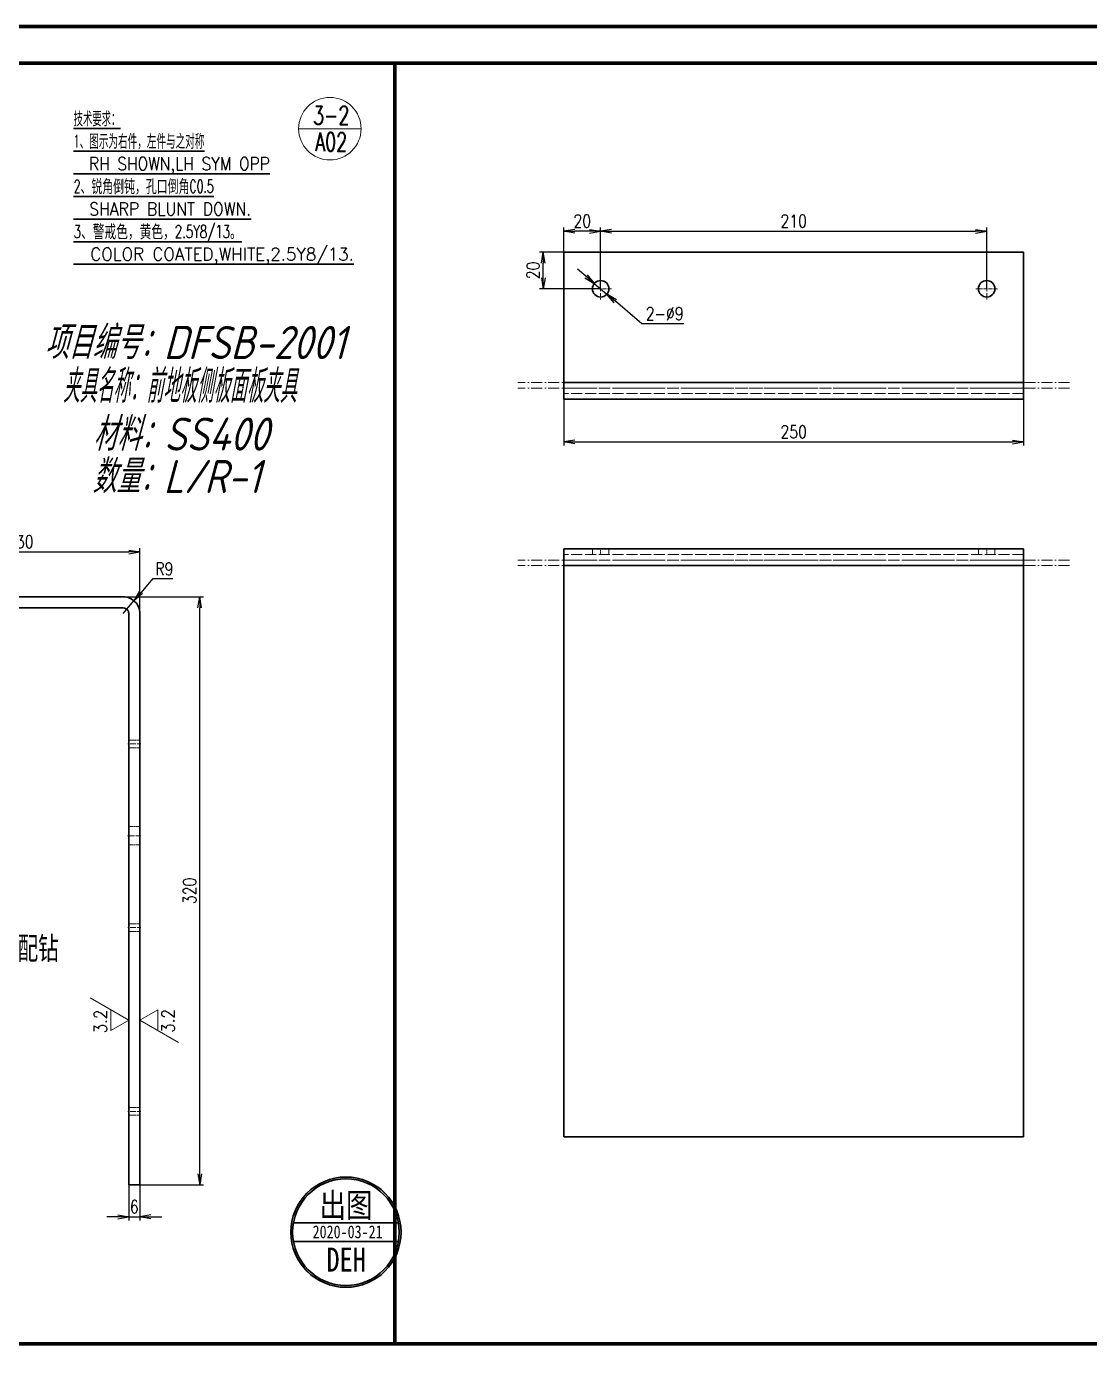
# Model space of a CAD drawing. Header units: millimetres. Extents: x 1333 to 104182, y -62926 to -5704.
# Drawn here: x 50432 to 51010, y -62447 to -61728 of the extents above; entities that cross this region are included whole.
import ezdxf
from ezdxf.enums import TextEntityAlignment as Align

# ---------------------------------------------------------------- set-up
doc = ezdxf.new("R2010")
doc.units = ezdxf.units.MM
doc.header["$LTSCALE"] = 0.5
doc.linetypes.add('DASHDOT', pattern=[18.5, 12, -3, 0.5, -3])
doc.linetypes.add('DASHED', pattern=[15, 12, -3])
for name, color, linetype in [('08', 1, 'Continuous'), ('11', 3, 'Continuous'), ('7标注层', 4, 'Continuous'), ('DIM', 7, 'Continuous')]:
    doc.layers.add(name, color=color, linetype=linetype)
for name, color, linetype, lineweight in [('TEXT', 1, 'Continuous', 35), ('印章专用-出图', 1, 'Continuous', 80), ('材质&数量层', 1, 'Continuous', 9)]:
    doc.layers.add(name, color=color, linetype=linetype, lineweight=lineweight)
doc.styles.add('GB', font='gbeitc.shx', dxfattribs={"bigfont": 'gbcbig.shx'})
doc.styles.add('KAI', font='simplex.shx', dxfattribs={"width": 0.8, "bigfont": 'extfont.shx'})
doc.styles.get("Standard").update_dxf_attribs({"font": 'simplex.shx'})
doc.styles.add('国标', font='simfang.ttf', dxfattribs={"width": 0.8})
doc.dimstyles.new('KAI-2', dxfattribs={"dimscale": 2, "dimtxt": 3.5, "dimasz": 3, "dimexe": 1, "dimexo": 0, "dimgap": 1, "dimtad": 1, "dimtoh": 1, "dimdsep": 46, "dimtxsty": 'KAI', "dimblk1": 'OPEN', "dimblk2": 'OPEN', "dimsah": 1, "dimcen": 0, "dimclrd": 7, "dimclre": 7, "dimclrt": 140, "dimazin": 2, "dimtfac": 0.7, "dimtix": 1, "dimtmove": 1, "dimatfit": 3, "dimldrblk": 'OPEN', "dimfxl": 0, "dimtvp": 1, "dimtolj": 2, "dimarcsym": 0})

# ---------------------------------------------------------------- blocks, each defined once
blk = doc.blocks.new('_Open')
at = {"color": 0, "linetype": 'ByBlock', "lineweight": -2}
for p, q in [((-1, 0.17), (0, 0)), ((-1, -0.17), (0, 0)), ((0, 0), (-1, 0))]:
    blk.add_line(p, q, dxfattribs=at)
blk = doc.blocks.new('*D46')
at = {"layer": '7标注层', "color": 7, "lineweight": -2, "transparency": 16777216}
for p, q in [((50487.34, -62358.01), (50487.34, -62377.39)), ((50493.34, -62358.01), (50493.34, -62377.39)), ((50481.34, -62375.39), (50475.34, -62375.39)), ((50487.34, -62375.39), (50493.34, -62375.39)), ((50499.34, -62375.39), (50505.34, -62375.39))]:
    blk.add_line(p, q, dxfattribs=at)
at = {"layer": 'Defpoints', "color": 0, "transparency": 16777216}
for p in [(50487.34, -62358.01), (50493.34, -62358.01), (50493.34, -62375.39)]:
    blk.add_point(p, dxfattribs=at)
at = {"layer": '7标注层', "color": 7, "lineweight": -2, "transparency": 16777216, "xscale": 6, "yscale": 6, "zscale": 6}
blk.add_blockref('_Open', (50487.34, -62375.39), dxfattribs=at)
at = {"layer": '7标注层', "color": 7, "lineweight": -2, "transparency": 16777216, "xscale": 6, "yscale": 6, "zscale": 6, "rotation": 180}
blk.add_blockref('_Open', (50493.34, -62375.39), dxfattribs=at)
at = {"layer": '7标注层', "color": 140, "transparency": 16777216, "insert": (50490.34, -62369.89), "char_height": 7, "attachment_point": 5, "style": 'KAI'}
blk.add_mtext('\\A2;6', dxfattribs=at)
blk = doc.blocks.new('*D47')
at = {"layer": '7标注层', "color": 7, "lineweight": -2, "transparency": 16777216}
for p, q in [((50484.34, -62038.01), (50527.93, -62038.01)), ((50525.93, -62352.01), (50525.93, -62044.01)), ((50493.34, -62358.01), (50527.93, -62358.01))]:
    blk.add_line(p, q, dxfattribs=at)
at = {"layer": 'Defpoints', "color": 0, "transparency": 16777216}
for p in [(50484.34, -62038.01), (50525.93, -62038.01), (50493.34, -62358.01)]:
    blk.add_point(p, dxfattribs=at)
at = {"layer": '7标注层', "color": 7, "lineweight": -2, "transparency": 16777216, "xscale": 6, "yscale": 6, "zscale": 6}
for p, rotation in [((50525.93, -62038.01), 90), ((50525.93, -62358.01), 270)]:
    blk.add_blockref('_Open', p, dxfattribs=dict(at, rotation=rotation))
at = {"layer": '7标注层', "color": 140, "transparency": 16777216, "insert": (50520.43, -62198.01), "char_height": 7, "attachment_point": 5, "rotation": 90, "style": 'KAI'}
blk.add_mtext('\\A2;320', dxfattribs=at)
blk = doc.blocks.new('*D48')
at = {"layer": '7标注层', "color": 7, "lineweight": -2, "transparency": 16777216}
for p, q in [((50363.34, -62038.01), (50363.34, -62011.53)), ((50369.34, -62013.53), (50487.34, -62013.53)), ((50493.34, -62047.01), (50493.34, -62011.53))]:
    blk.add_line(p, q, dxfattribs=at)
at = {"layer": 'Defpoints', "color": 0, "transparency": 16777216}
for p in [(50493.34, -62013.53), (50363.34, -62038.01), (50493.34, -62047.01)]:
    blk.add_point(p, dxfattribs=at)
at = {"layer": '7标注层', "color": 7, "lineweight": -2, "transparency": 16777216, "xscale": 6, "yscale": 6, "zscale": 6, "rotation": 180}
blk.add_blockref('_Open', (50363.34, -62013.53), dxfattribs=at)
at = {"layer": '7标注层', "color": 7, "lineweight": -2, "transparency": 16777216, "xscale": 6, "yscale": 6, "zscale": 6}
blk.add_blockref('_Open', (50493.34, -62013.53), dxfattribs=at)
at = {"layer": '7标注层', "color": 140, "transparency": 16777216, "insert": (50428.34, -62008.03), "char_height": 7, "attachment_point": 5, "style": 'KAI'}
blk.add_mtext('\\A2;130', dxfattribs=at)
blk = doc.blocks.new('*D49')
at = {"layer": '7标注层', "color": 7, "lineweight": -2, "transparency": 16777216}
for p, q in [((50500.17, -62028.27), (50494.02, -62035.56)), ((50511.24, -62028.27), (50500.17, -62028.27)), ((50484.34, -62047.01), (50490.15, -62040.14))]:
    blk.add_line(p, q, dxfattribs=at)
at = {"layer": 'Defpoints', "color": 0, "transparency": 16777216}
for p in [(50490.15, -62040.14), (50484.34, -62047.01)]:
    blk.add_point(p, dxfattribs=at)
at = {"layer": '7标注层', "color": 7, "lineweight": -2, "transparency": 16777216, "xscale": 6, "yscale": 6, "zscale": 6, "rotation": 229.8078599773827}
blk.add_blockref('_Open', (50490.15, -62040.14), dxfattribs=at)
at = {"layer": '7标注层', "color": 140, "transparency": 16777216, "insert": (50506.71, -62022.77), "char_height": 7, "attachment_point": 5, "style": 'KAI'}
blk.add_mtext('\\A2;R9', dxfattribs=at)
blk = doc.blocks.new('cct1')
at = {"color": 3, "lineweight": 13, "ltscale": 0.303109}
blk.add_line((53697.91, -20353.34), (53703.97, -20342.84), dxfattribs=at)
at = {"color": 3, "lineweight": 13, "ltscale": 0.141451}
for p, q in [((53697.91, -20353.34), (53695.08, -20348.44)), ((53695.08, -20348.44), (53700.74, -20348.44))]:
    blk.add_line(p, q, dxfattribs=at)
blk = doc.blocks.new('ccd2')
at = {"color": 3, "lineweight": 13, "ltscale": 0.303109}
blk.add_line((53697.91, -20368.76), (53691.85, -20379.26), dxfattribs=at)
at = {"color": 3, "lineweight": 13, "ltscale": 0.141451}
for p, q in [((53697.91, -20368.76), (53700.74, -20373.66)), ((53700.74, -20373.66), (53695.08, -20373.66))]:
    blk.add_line(p, q, dxfattribs=at)
blk = doc.blocks.new('*D70')
at = {"layer": '7标注层', "color": 7, "lineweight": -2, "transparency": 16777216}
for p, q in [((50724.03, -61930.33), (50724.03, -61955.68)), ((50974.03, -61930.33), (50974.03, -61955.68)), ((50730.03, -61953.68), (50968.03, -61953.68))]:
    blk.add_line(p, q, dxfattribs=at)
at = {"layer": 'Defpoints', "color": 0, "transparency": 16777216}
for p in [(50724.03, -61930.33), (50974.03, -61930.33), (50974.03, -61953.68)]:
    blk.add_point(p, dxfattribs=at)
at = {"layer": '7标注层', "color": 7, "lineweight": -2, "transparency": 16777216, "xscale": 6, "yscale": 6, "zscale": 6, "rotation": 180}
blk.add_blockref('_Open', (50724.03, -61953.68), dxfattribs=at)
at = {"layer": '7标注层', "color": 7, "lineweight": -2, "transparency": 16777216, "xscale": 6, "yscale": 6, "zscale": 6}
blk.add_blockref('_Open', (50974.03, -61953.68), dxfattribs=at)
at = {"layer": '7标注层', "color": 140, "transparency": 16777216, "insert": (50849.03, -61948.18), "char_height": 7, "attachment_point": 5, "style": 'KAI'}
blk.add_mtext('\\A2;250', dxfattribs=at)
blk = doc.blocks.new('*D71')
at = {"layer": '7标注层', "color": 7, "lineweight": -2, "transparency": 16777216}
for p, q in [((50724.03, -61850.33), (50724.03, -61837.01)), ((50738.03, -61839.01), (50730.03, -61839.01)), ((50744.03, -61870.33), (50744.03, -61837.01))]:
    blk.add_line(p, q, dxfattribs=at)
at = {"layer": 'Defpoints', "color": 0, "transparency": 16777216}
for p in [(50724.03, -61839.01), (50724.03, -61850.33), (50744.03, -61870.33)]:
    blk.add_point(p, dxfattribs=at)
at = {"layer": '7标注层', "color": 7, "lineweight": -2, "transparency": 16777216, "xscale": 6, "yscale": 6, "zscale": 6, "rotation": 180}
blk.add_blockref('_Open', (50724.03, -61839.01), dxfattribs=at)
at = {"layer": '7标注层', "color": 7, "lineweight": -2, "transparency": 16777216, "xscale": 6, "yscale": 6, "zscale": 6}
blk.add_blockref('_Open', (50744.03, -61839.01), dxfattribs=at)
at = {"layer": '7标注层', "color": 140, "transparency": 16777216, "insert": (50734.03, -61833.51), "char_height": 7, "attachment_point": 5, "style": 'KAI'}
blk.add_mtext('\\A2;20', dxfattribs=at)
blk = doc.blocks.new('*D72')
at = {"layer": '7标注层', "color": 7, "lineweight": -2, "transparency": 16777216}
for p, q in [((50724.03, -61850.33), (50710.81, -61850.33)), ((50712.81, -61864.33), (50712.81, -61856.33)), ((50744.03, -61870.33), (50710.81, -61870.33))]:
    blk.add_line(p, q, dxfattribs=at)
at = {"layer": 'Defpoints', "color": 0, "transparency": 16777216}
for p in [(50712.81, -61850.33), (50724.03, -61850.33), (50744.03, -61870.33)]:
    blk.add_point(p, dxfattribs=at)
at = {"layer": '7标注层', "color": 7, "lineweight": -2, "transparency": 16777216, "xscale": 6, "yscale": 6, "zscale": 6}
for p, rotation in [((50712.81, -61850.33), 90), ((50712.81, -61870.33), 270)]:
    blk.add_blockref('_Open', p, dxfattribs=dict(at, rotation=rotation))
at = {"layer": '7标注层', "color": 140, "transparency": 16777216, "insert": (50707.31, -61860.33), "char_height": 7, "attachment_point": 5, "rotation": 90, "style": 'KAI'}
blk.add_mtext('\\A2;20', dxfattribs=at)
blk = doc.blocks.new('*D73')
at = {"layer": '7标注层', "color": 7, "lineweight": -2, "transparency": 16777216}
for p, q in [((50744.03, -61870.33), (50744.03, -61837.01)), ((50750.03, -61839.01), (50948.03, -61839.01)), ((50954.03, -61870.33), (50954.03, -61837.01))]:
    blk.add_line(p, q, dxfattribs=at)
at = {"layer": 'Defpoints', "color": 0, "transparency": 16777216}
for p in [(50954.03, -61839.01), (50744.03, -61870.33), (50954.03, -61870.33)]:
    blk.add_point(p, dxfattribs=at)
at = {"layer": '7标注层', "color": 7, "lineweight": -2, "transparency": 16777216, "xscale": 6, "yscale": 6, "zscale": 6, "rotation": 180}
blk.add_blockref('_Open', (50744.03, -61839.01), dxfattribs=at)
at = {"layer": '7标注层', "color": 7, "lineweight": -2, "transparency": 16777216, "xscale": 6, "yscale": 6, "zscale": 6}
blk.add_blockref('_Open', (50954.03, -61839.01), dxfattribs=at)
at = {"layer": '7标注层', "color": 140, "transparency": 16777216, "insert": (50849.03, -61833.51), "char_height": 7, "attachment_point": 5, "style": 'KAI'}
blk.add_mtext('\\A2;210', dxfattribs=at)
blk = doc.blocks.new('*D74')
at = {"layer": '7标注层', "color": 7, "lineweight": -2, "transparency": 16777216}
for p, q in [((50736.02, -61863.55), (50731.44, -61859.67)), ((50740.6, -61867.43), (50747.47, -61873.24)), ((50766.48, -61889.34), (50752.05, -61877.12)), ((50789.28, -61889.34), (50766.48, -61889.34))]:
    blk.add_line(p, q, dxfattribs=at)
at = {"layer": 'Defpoints', "color": 0, "transparency": 16777216}
for p in [(50740.6, -61867.43), (50747.47, -61873.24)]:
    blk.add_point(p, dxfattribs=at)
at = {"layer": '7标注层', "color": 7, "lineweight": -2, "transparency": 16777216, "xscale": 6, "yscale": 6, "zscale": 6}
for p, rotation in [((50740.6, -61867.43), 319.744401196059), ((50747.47, -61873.24), 139.744401196059)]:
    blk.add_blockref('_Open', p, dxfattribs=dict(at, rotation=rotation))
at = {"layer": '7标注层', "color": 140, "transparency": 16777216, "insert": (50778.88, -61883.84), "char_height": 7, "attachment_point": 5, "style": 'KAI'}
blk.add_mtext('\\A2;2-%%c9', dxfattribs=at)
blk = doc.blocks.new('出图章')
at = {"layer": '印章专用-出图'}
h = blk.add_hatch(color=256, dxfattribs=at)
h.paths.add_polyline_path([(-15, 0, 1), (15, 0, 1)])
h.paths.add_polyline_path([(14.5, 0, -1), (-14.5, 0, -1)], flags=16)
h.paths.add_polyline_path([(-7.31, -12.35), (7.41, -12.35), (7.41, -2.73), (-7.31, -2.73)], flags=8)
at = {"layer": '印章专用-出图', "lineweight": 35}
for p, q in [((-14.28, 2.5), (14.28, 2.5)), ((-14.28, -2.5), (14.28, -2.5))]:
    blk.add_line(p, q, dxfattribs=at)
for radius in [15, 14.5]:
    blk.add_circle((0, 0), radius, dxfattribs=at)
at = {"layer": '印章专用-出图', "color": 4, "style": '国标', "width": 0.8}
blk.add_text('DEH', height=6.562, dxfattribs=at).set_placement((0.05, -10.74), align=Align.CENTER)
at = {"layer": '印章专用-出图', "color": 3, "style": '国标', "width": 0.8}
blk.add_attdef('出图', text='', height=6.6, dxfattribs=at).set_placement((0, 7.35), align=Align.MIDDLE_CENTER)
at = {"layer": '印章专用-出图', "color": 2, "style": '国标', "width": 0.8}
blk.add_attdef('XXXX.XX.XX', text='', height=3.5, dxfattribs=at).set_placement((0.45, 0.1), align=Align.MIDDLE_CENTER)
blk = doc.blocks.new('YZ-CT')
at = {"layer": '印章专用-出图'}
blk.add_blockref('出图章', (0.63, 0), dxfattribs=at).add_auto_attribs({'出图': '出图', 'XXXX.XX.XX': '2020-03-21'})

msp = doc.modelspace()

# ---------------------------------------------------------------- linework, layer by layer
at = {"color": 7, "lineweight": 70}
for p, q in [((49845.971, -61727.561), (51527.971, -61727.561)), ((49895.971, -61747.561), (51507.971, -61747.561)), ((50632.15, -62444.437), (50632.15, -61747.561)), ((49895.971, -62444.437), (51227.971, -62444.437))]:
    msp.add_line(p, q, dxfattribs=at)
at = {"color": 3, "lineweight": 35, "ltscale": 0.31754}
msp.add_line((50457.359, -61783.159), (50482.762, -61783.159), dxfattribs=at)
at = {"color": 3, "lineweight": 35}
for p, q in [((50457.359, -61795.466), (50528.488, -61795.466)), ((50457.359, -61807.772), (50564.052, -61807.772)), ((50457.359, -61820.079), (50533.569, -61820.079)), ((50457.359, -61832.385), (50553.891, -61832.385)), ((50457.359, -61844.692), (50548.81, -61844.692)), ((50457.359, -61856.998), (50609.778, -61856.998))]:
    msp.add_line(p, q, dxfattribs=at)
at = {"lineweight": 35}
for p, q in [((50974.032, -61850.333), (50724.032, -61850.333)), ((50724.032, -61850.333), (50724.032, -61921.333)), ((50974.032, -61850.333), (50974.032, -61921.333)), ((50974.032, -61921.333), (50724.032, -61921.333)), ((50974.032, -61930.333), (50724.032, -61930.333)), ((50974.032, -62011.94), (50724.032, -62011.94)), ((50974.032, -62020.94), (50724.032, -62020.94)), ((50724.032, -62020.94), (50724.032, -62331.94)), ((50974.032, -62020.94), (50974.032, -62331.94)), ((50363.341, -62038.014), (50484.341, -62038.014)), ((50484.341, -62044.014), (50363.341, -62044.014)), ((50487.341, -62358.014), (50487.341, -62047.014)), ((50493.341, -62047.014), (50493.341, -62358.014)), ((50974.032, -62331.94), (50724.032, -62331.94))]:
    msp.add_line(p, q, dxfattribs=at)
at = {"color": 1, "linetype": 'DASHDOT', "lineweight": 5, "ltscale": 0.292505}
for p, q in [((50749.882, -61870.333), (50738.182, -61870.333)), ((50959.882, -61870.333), (50948.182, -61870.333))]:
    msp.add_line(p, q, dxfattribs=at)
at = {"color": 1, "linetype": 'DASHDOT', "lineweight": 5, "ltscale": 0.292499}
for p, q in [((50744.032, -61864.483), (50744.032, -61876.183)), ((50954.032, -61864.483), (50954.032, -61876.183))]:
    msp.add_line(p, q, dxfattribs=at)
at = {"color": 1, "linetype": 'DASHDOT', "lineweight": 5}
for p, q in [((50999.032, -61921.333), (50699.032, -61921.333)), ((50999.032, -61924.333), (50699.032, -61924.333)), ((50999.032, -62017.94), (50699.032, -62017.94)), ((50999.032, -62020.94), (50699.032, -62020.94))]:
    msp.add_line(p, q, dxfattribs=at)
at = {"lineweight": 35, "ltscale": 0.225}
for p, q in [((50724.032, -61921.333), (50724.032, -61930.333)), ((50974.032, -61921.333), (50974.032, -61930.333)), ((50724.032, -62011.94), (50724.032, -62020.94)), ((50974.032, -62011.94), (50974.032, -62020.94))]:
    msp.add_line(p, q, dxfattribs=at)
at = {"color": 2, "linetype": 'DASHED', "lineweight": 5}
for p, q in [((50974.032, -61924.333), (50724.032, -61924.333)), ((50974.032, -61927.333), (50724.032, -61927.333)), ((50974.032, -62014.94), (50724.032, -62014.94)), ((50974.032, -62017.94), (50724.032, -62017.94))]:
    msp.add_line(p, q, dxfattribs=at)
at = {"color": 2, "linetype": 'DASHED', "lineweight": 5, "ltscale": 0.075}
for p, q in [((50739.532, -62011.94), (50739.532, -62014.94)), ((50748.532, -62011.94), (50748.532, -62014.94)), ((50949.532, -62011.94), (50949.532, -62014.94)), ((50958.532, -62011.94), (50958.532, -62014.94))]:
    msp.add_line(p, q, dxfattribs=at)
at = {"color": 1, "linetype": 'DASHDOT', "lineweight": 5, "ltscale": 0.090015}
for p, q in [((50744.032, -62011.64), (50744.032, -62015.24)), ((50954.032, -62011.64), (50954.032, -62015.24))]:
    msp.add_line(p, q, dxfattribs=at)
at = {"color": 1, "linetype": 'DASHDOT', "lineweight": 5, "ltscale": 0.180005}
for p, q in [((50486.741, -62118.014), (50493.941, -62118.014)), ((50486.741, -62218.014), (50493.941, -62218.014)), ((50486.741, -62318.014), (50493.941, -62318.014))]:
    msp.add_line(p, q, dxfattribs=at)
at = {"color": 2, "linetype": 'DASHED', "lineweight": 5, "ltscale": 0.15}
for p, q in [((50487.341, -62115.947), (50493.341, -62115.947)), ((50487.341, -62115.947), (50493.341, -62115.947)), ((50487.341, -62120.081), (50493.341, -62120.081)), ((50487.341, -62120.081), (50493.341, -62120.081)), ((50493.341, -62163.014), (50487.341, -62163.014)), ((50493.341, -62163.014), (50487.341, -62163.014)), ((50493.341, -62173.014), (50487.341, -62173.014)), ((50493.341, -62173.014), (50487.341, -62173.014)), ((50487.341, -62215.947), (50493.341, -62215.947)), ((50487.341, -62215.947), (50493.341, -62215.947)), ((50487.341, -62220.081), (50493.341, -62220.081)), ((50487.341, -62220.081), (50493.341, -62220.081)), ((50487.341, -62315.947), (50493.341, -62315.947)), ((50487.341, -62315.947), (50493.341, -62315.947)), ((50487.341, -62320.081), (50493.341, -62320.081)), ((50487.341, -62320.081), (50493.341, -62320.081))]:
    msp.add_line(p, q, dxfattribs=at)
at = {"color": 1, "linetype": 'DASHDOT', "lineweight": 5, "ltscale": 0.180017}
msp.add_line((50493.941, -62168.014), (50486.74, -62168.014), dxfattribs=at)
at = {"lineweight": 35, "ltscale": 0.15}
msp.add_line((50493.341, -62358.014), (50487.341, -62358.014), dxfattribs=at)
at = {"color": 3}
msp.add_lwpolyline([(49845.971, -61727.561), (51527.971, -61727.561), (51527.971, -62915.561), (49845.971, -62915.561)], close=True, dxfattribs=at)
at = {"lineweight": 35}
for centre in [(50744.032, -61870.333), (50954.032, -61870.333)]:
    msp.add_circle(centre, 4.5, dxfattribs=at)
for radius in [9, 3]:
    msp.add_arc((50484.341, -62047.014), radius, 0, 90.000003, dxfattribs=at)
at = {"layer": '11', "lineweight": 9}
msp.add_line((50579.737, -61783.23), (50613.737, -61783.23), dxfattribs=at)
at = {"layer": '11'}
msp.add_lwpolyline([(49845.971, -61727.561), (51527.971, -61727.561), (51527.971, -62915.561), (49845.971, -62915.561)], close=True, dxfattribs=at)
at = {"layer": '11', "lineweight": 9}
msp.add_circle((50596.737, -61783.23), 17, dxfattribs=at)

# ---------------------------------------------------------------- block references
at = {"layer": '08', "color": 3, "xscale": 2, "yscale": 2, "zscale": 2, "rotation": 90}
for name, p in [('cct1', (9780.654, -169664.218)), ('ccd2', (9755.823, -169664.218))]:
    msp.add_blockref(name, p, dxfattribs=at)
at = {"layer": '印章专用-出图', "xscale": 2, "yscale": 2, "zscale": 2}
msp.add_blockref('YZ-CT', (50604.226, -62383.735), dxfattribs=at)

# ---------------------------------------------------------------- texts
at = {"color": 3, "lineweight": 13}
for s, width, p, p2 in [('技术要求：', 0.918189, (50457.359, -61781.159), (50482.762, -61781.159)), ('1、图示为右件，左件与之对称', 0.878136, (50457.359, -61793.466), (50528.488, -61793.466)), ('  RH SHOWN,LH SYM OPP', 0.765743, (50457.359, -61805.772), (50564.052, -61805.772)), ('2、锐角倒钝，孔口倒角C0.5', 0.862751, (50457.359, -61818.079), (50533.569, -61818.079)), ('  SHARP BLUNT DOWN.', 0.776399, (50457.359, -61830.385), (50553.891, -61830.385)), ('3、警戒色，黄色，2.5Y8/13。', 0.849396, (50457.359, -61842.692), (50548.81, -61842.692)), ('  COLOR COATED,WHITE,2.5Y8/13.', 0.840548, (50457.359, -61854.998), (50609.778, -61854.998))]:
    msp.add_text(s, height=7, dxfattribs=dict(at, width=width)).set_placement(p, p2, align=Align.FIT)
at = {"color": 3, "lineweight": 13, "width": 0.880907}
for rotation, p, p2 in [(90, (50475.441, -62275.56), (50475.441, -62262.64)), (90.000008, (50512.241, -62275.257), (50512.241, -62262.337))]:
    msp.add_text('3.2', height=7, rotation=rotation, dxfattribs=at).set_placement(p, p2, align=Align.FIT)
at = {"layer": 'DIM', "color": 3, "insert": (50314.843, -62236.766), "char_height": 14, "attachment_point": 7, "style": 'KAI'}
msp.add_mtext('{\\Fisocp,hztxt|c134;此件上模块安装孔现场配钻}', dxfattribs=at)
at = {"layer": 'TEXT', "linetype": 'Continuous', "lineweight": 9, "width": 0.7}
for s, p in [('3-2', (50597.462, -61780.934)), ('A02', (50597.462, -61795.348))]:
    msp.add_text(s, height=10, dxfattribs=at).set_placement(p, align=Align.CENTER)
at = {"layer": '材质&数量层', "style": 'GB'}
for s, p in [('项目编号：DFSB-2001', (50523.406, -61898.577)), ('材料：SS400', (50515.61, -61948.456)), ('数量：L/R-1', (50513.242, -61971.566))]:
    msp.add_text(s, height=18, dxfattribs=at).set_placement(p, align=Align.MIDDLE)
at = {"layer": '材质&数量层', "style": 'GB', "width": 0.7}
msp.add_text('夹具名称：前地板侧板面板夹具', height=18, dxfattribs=at).set_placement((50514.941, -61922.4), align=Align.MIDDLE)

# ---------------------------------------------------------------- dimensions: what is measured, and where the dimension line sits
at = {"layer": '7标注层', "color": 3}
for base, p1, p2, picture, middle in [((50724.032, -61839.013), (50744.032, -61870.333), (50724.032, -61850.333), '*D71', (50734.032, -61833.513)), ((50954.032, -61839.013), (50744.032, -61870.333), (50954.032, -61870.333), '*D73', (50849.032, -61833.513)), ((50974.032, -61953.678), (50724.032, -61930.333), (50974.032, -61930.333), '*D70', (50849.032, -61948.178)), ((50493.341, -62013.532), (50363.341, -62038.014), (50493.341, -62047.014), '*D48', (50428.341, -62008.032)), ((50493.341, -62375.39), (50487.341, -62358.014), (50493.341, -62358.014), '*D46', (50490.341, -62369.89))]:
    dim = msp.add_linear_dim(base=base, p1=p1, p2=p2, dimstyle='KAI-2', dxfattribs=at)
    dim.commit()
    dim.dimension.update_dxf_attribs({"geometry": picture, "text_midpoint": middle})
for base, p1, p2, picture, middle in [((50712.813, -61850.333), (50744.032, -61870.333), (50724.032, -61850.333), '*D72', (50707.313, -61860.333)), ((50525.933, -62038.014), (50493.341, -62358.014), (50484.341, -62038.014), '*D47', (50520.433, -62198.014))]:
    dim = msp.add_linear_dim(base=base, p1=p1, p2=p2, angle=90, dimstyle='KAI-2', dxfattribs=at)
    dim.commit()
    dim.dimension.update_dxf_attribs({"geometry": picture, "text_midpoint": middle})
dim = msp.add_diameter_dim_2p(p1=(50740.598, -61867.425), p2=(50747.466, -61873.241), dimstyle='KAI-2', override={"dimpost": '2-%%c<>'}, dxfattribs=at)
dim.commit()
dim.dimension.update_dxf_attribs({"geometry": '*D74', "text_midpoint": (50766.483, -61889.344), "dimtype": 163})
dim = msp.add_radius_dim(center=(50484.341, -62047.014), mpoint=(50490.149, -62040.139), dimstyle='KAI-2', dxfattribs=at)
dim.commit()
dim.dimension.update_dxf_attribs({"geometry": '*D49', "text_midpoint": (50500.174, -62028.274), "dimtype": 164})

doc.saveas('drawing.dxf')
